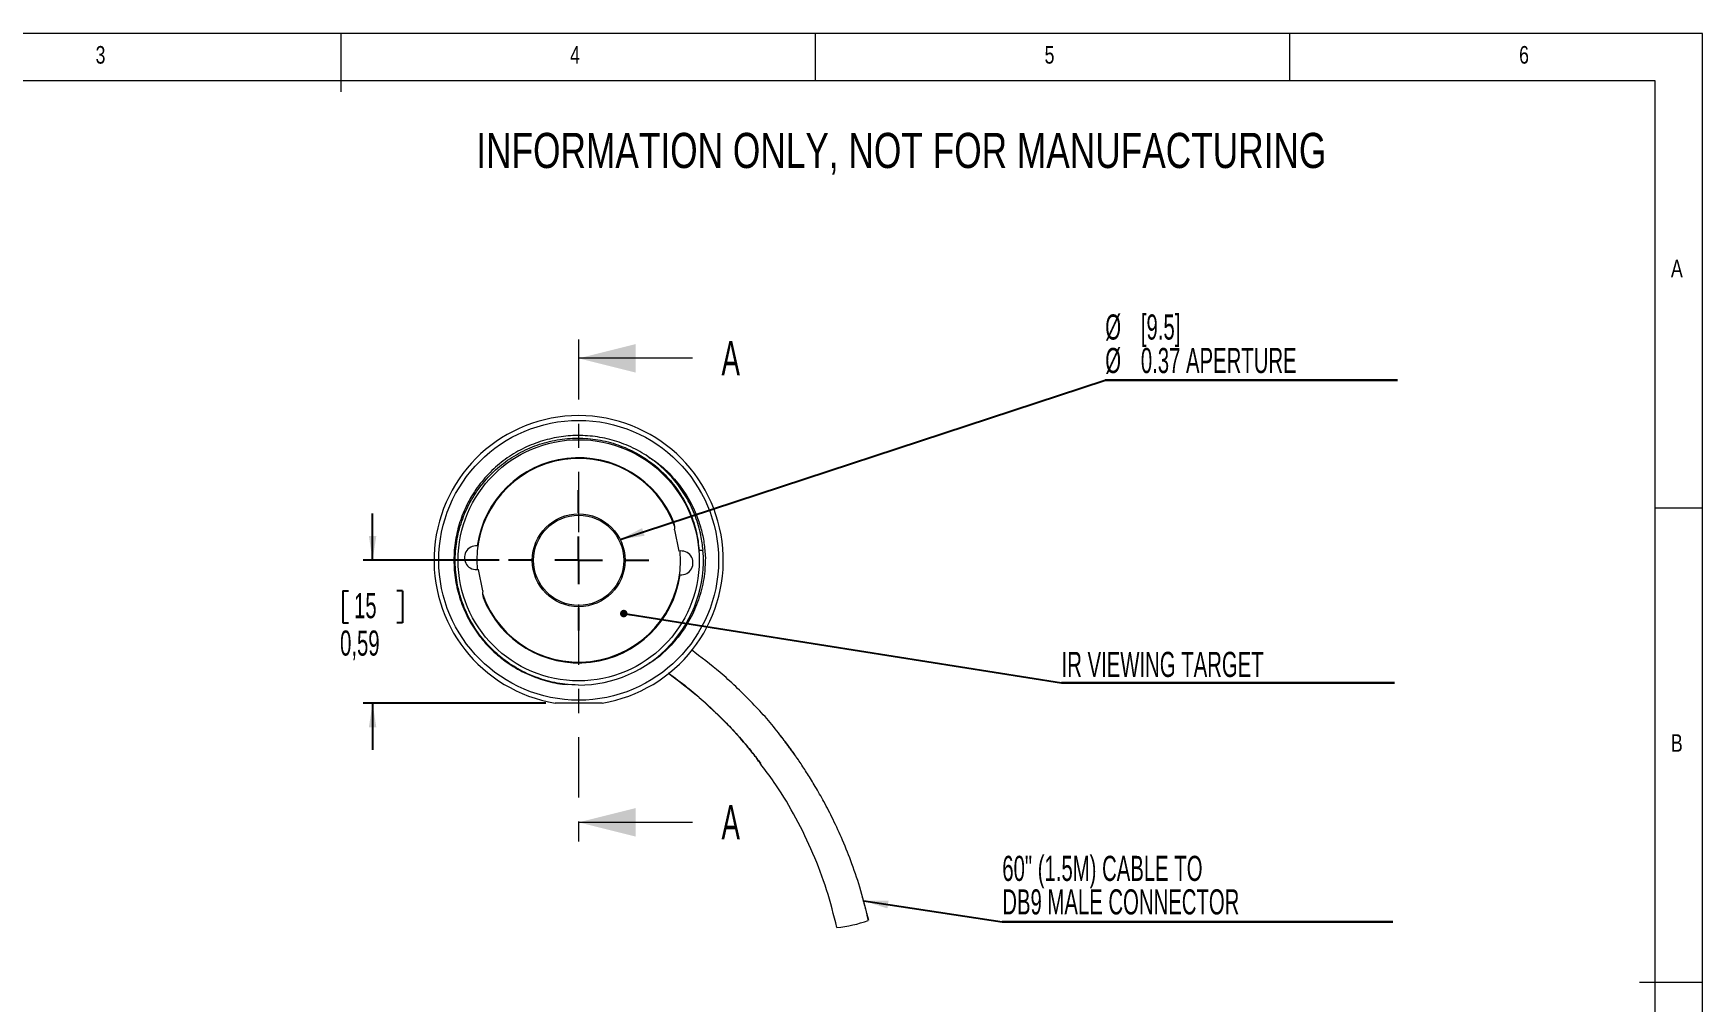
# Model space of a CAD drawing. Header units: inches. Extents: x 0.2 to 11.5, y 0.2 to 8.1.
# Drawn here: x 4.57 to 11.5, y 4.06 to 8.07 of the extents above; entities that cross this region are included whole.
import ezdxf

# ---------------------------------------------------------------- set-up
doc = ezdxf.new("R2010")
doc.units = ezdxf.units.IN
doc.header["$MEASUREMENT"] = 0
doc.linetypes.add('CENTER', pattern=[0.4, 0.25, -0.05, 0.05, -0.05])
doc.layers.add('SLD-0', color=7, linetype='Continuous')
doc.styles.add('SLDTEXTSTYLE0', font='TXT', dxfattribs={"width": 0.75})
doc.styles.add('SLDTEXTSTYLE1', font='TXT', dxfattribs={"width": 0.605})
doc.dimstyles.new('SLDDIMSTYLE0', dxfattribs={"dimtxt": 0.101115, "dimasz": 0.101115, "dimexe": 0, "dimexo": 0.0625, "dimgap": 0.025279, "dimtad": 0, "dimtih": 1, "dimtoh": 1, "dimrnd": 1e-09, "dimzin": 12, "dimdsep": 46, "dimtxsty": 'SLDTEXTSTYLE1', "dimsah": 1, "dimcen": 0.09, "dimadec": 0, "dimazin": 0, "dimtfac": 1, "dimtofl": 0, "dimtmove": 0, "dimatfit": 3, "dimfxl": 1, "dimtolj": 1, "dimtzin": 12, "dimarcsym": 0})
doc.dimstyles.new('SLDDIMSTYLE1', dxfattribs={"dimtxt": 0.101115, "dimasz": 0.101115, "dimexe": 0, "dimexo": 0.0625, "dimgap": 0.025279, "dimtad": 0, "dimtih": 1, "dimtoh": 1, "dimdec": 0, "dimrnd": 1e-09, "dimzin": 0, "dimdsep": 46, "dimtxsty": 'Standard', "dimsah": 1, "dimcen": 0.09, "dimadec": 0, "dimazin": 0, "dimtfac": 1, "dimtdec": 0, "dimtofl": 0, "dimtmove": 0, "dimatfit": 3, "dimfxl": 1, "dimtolj": 1, "dimtzin": 0, "dimarcsym": 0})
doc.dimstyles.new('SLDDIMSTYLE2', dxfattribs={"dimtxt": 0.031112, "dimasz": 0.031112, "dimexe": 0, "dimexo": 0.0625, "dimgap": 0.007778, "dimtad": 0, "dimtih": 1, "dimtoh": 1, "dimdec": 0, "dimrnd": 1e-09, "dimzin": 0, "dimdsep": 46, "dimtxsty": 'Standard', "dimblk1": 'DOT', "dimblk2": 'DOT', "dimsah": 1, "dimcen": 0.09, "dimadec": 0, "dimazin": 0, "dimtfac": 1, "dimtdec": 0, "dimtofl": 0, "dimtmove": 0, "dimatfit": 3, "dimldrblk": 'DOT', "dimfxl": 1, "dimtolj": 1, "dimtzin": 0, "dimarcsym": 0})

# ---------------------------------------------------------------- blocks, each defined once
blk = doc.blocks.new('*D5')
at = {"layer": 'SLD-0'}
for p, q in [((5.9785, 5.8855), (5.9785, 6.08)), ((6.5031, 5.8855), (5.9391, 5.8855)), ((5.8551, 5.7587), (5.8551, 5.6268)), ((5.8551, 5.7587), (5.8783, 5.7587)), ((6.1019, 5.7587), (6.0788, 5.7587)), ((6.1019, 5.7587), (6.1019, 5.6268)), ((5.8551, 5.6268), (5.8783, 5.6268)), ((6.1019, 5.6268), (6.0788, 5.6268)), ((6.6972, 5.2934), (5.9391, 5.2934)), ((5.9785, 5.2934), (5.9785, 5.099))]:
    blk.add_line(p, q, dxfattribs=at)
for points in [[(5.9785, 5.8855), (5.9941, 5.9867), (5.963, 5.9867)], [(5.9785, 5.2934), (5.963, 5.1923), (5.9941, 5.1923)]]:
    blk.add_solid(points, dxfattribs=at)
at = {"layer": 'SLD-0', "char_height": 0.10417, "attachment_point": 1, "style": 'SLDTEXTSTYLE1'}
for s, insert in [('15', (5.9014, 5.7495)), ('0,59', (5.8436, 5.5943))]:
    blk.add_mtext(s, dxfattribs=dict(at, insert=insert))
blk = doc.blocks.new('SW_NOTE_4')
at = {"layer": 'SLD-0', "color": 0}
for p, q in [((0, 0), (1.2123, 0)), ((1.2123, 0), (0, 0)), ((0, 0), (1.2123, 0)), ((1.2123, 0), (0, 0)), ((0, 0), (1.2123, 0)), ((1.2123, 0), (0, 0))]:
    blk.add_line(p, q, dxfattribs=at)
at = {"layer": 'SLD-0', "color": 0, "attachment_point": 1, "style": 'SLDTEXTSTYLE1'}
for s, insert, char_height in [('%%c', (0, 0.2732), 0.10417), ('[9.5]', (0.1476, 0.2732), 0.10417), ('%%c', (0, 0.1343), 0.10417), ('0.37 APERTURE', (0.1476, 0.1343), 0.104167)]:
    blk.add_mtext(s, dxfattribs=dict(at, insert=insert, char_height=char_height))
blk = doc.blocks.new('SW_NOTE_5')
at = {"layer": 'SLD-0', "color": 0}
for p, q in [((0, 0), (1.3813, 0)), ((1.3813, 0), (0, 0)), ((0, 0), (1.3813, 0)), ((1.3813, 0), (0, 0)), ((0, 0), (1.3813, 0)), ((1.3813, 0), (0, 0))]:
    blk.add_line(p, q, dxfattribs=at)
at = {"layer": 'SLD-0', "color": 0, "insert": (0.0002, 0.1285), "char_height": 0.104167, "attachment_point": 1, "style": 'SLDTEXTSTYLE1'}
blk.add_mtext('IR VIEWING TARGET', dxfattribs=at)
blk = doc.blocks.new('_DOT')
at = {"color": 0, "linetype": 'ByBlock', "lineweight": -2}
blk.add_line((-0.5, 0), (-1, 0), dxfattribs=at)
at = {"color": 0, "linetype": 'ByBlock', "const_width": 0.5}
blk.add_lwpolyline([(-0.25, 0, 1), (0.25, 0, 1)], format="xyb", close=True, dxfattribs=at)
blk = doc.blocks.new('SW_NOTE_6')
at = {"layer": 'SLD-0', "color": 0}
for p, q in [((0, 0), (1.6202, 0)), ((1.6202, 0), (0, 0)), ((0, 0), (1.6202, 0)), ((1.6202, 0), (0, 0)), ((0, 0), (1.6202, 0)), ((1.6202, 0), (0, 0))]:
    blk.add_line(p, q, dxfattribs=at)
at = {"layer": 'SLD-0', "color": 0, "char_height": 0.104167, "attachment_point": 1, "style": 'SLDTEXTSTYLE1'}
for s, insert in [('60" (1.5M) CABLE TO', (0, 0.2732)), ('DB9 MALE CONNECTOR', (0, 0.1343))]:
    blk.add_mtext(s, dxfattribs=dict(at, insert=insert))
blk = doc.blocks.new('SW_CENTERMARKSYMBOL_0')
at = {"layer": 'SLD-0', "color": 0}
for p, q in [((0, 0.1969), (0, 0.2909)), ((0, 0), (0, 0.0984)), ((-0.1969, 0), (-0.2909, 0)), ((0, 0), (-0.0984, 0)), ((0, 0), (0, -0.0984)), ((0, 0), (0.0984, 0)), ((0.1969, 0), (0.2909, 0)), ((0, -0.1969), (0, -0.2909))]:
    blk.add_line(p, q, dxfattribs=at)

msp = doc.modelspace()

# ---------------------------------------------------------------- linework, layer by layer
at = {"color": 7, "linetype": 'Continuous', "lineweight": 0}
for p, q in [((11.4961, 8.0709), (0.1969, 8.0709)), ((5.8465, 8.0709), (5.8465, 7.8284)), ((7.815, 8.0709), (7.815, 7.874)), ((9.7835, 7.874), (9.7835, 8.0709)), ((11.4961, 3.0413), (11.4961, 8.0709)), ((11.2992, 7.874), (0.3937, 7.874)), ((11.2992, 2.124), (11.2992, 7.874)), ((7.3059, 6.7232), (6.8334, 6.7232)), ((11.2992, 6.1024), (11.4961, 6.1024)), ((7.3059, 4.7985), (6.8334, 4.7985)), ((11.4961, 4.1339), (11.2339, 4.1339))]:
    msp.add_line(p, q, dxfattribs=at)
at = {"color": 7, "linetype": 'CENTER', "lineweight": 0}
msp.add_line((6.8334, 6.8019), (6.8334, 4.7198), dxfattribs=at)
at = {"color": 7, "linetype": 'Continuous', "lineweight": 15}
for p, q in [((7.2315, 6.0119), (7.2494, 5.9232)), ((6.4151, 5.945), (6.4124, 5.9453)), ((6.4353, 5.7592), (6.4175, 5.8479)), ((7.2517, 5.8261), (7.2544, 5.8258))]:
    msp.add_line(p, q, dxfattribs=at)
for radius in [0.5803, 0.5002, 0.1925, 0.187]:
    msp.add_circle((6.8334, 5.8855), radius, dxfattribs=at)
for centre, radius, start, end in [((6.8334, 5.8855), 0.6, 279.29258, 260.70742), ((6.8334, 5.8855), 0.4252, 21.28578, 171.92508), ((6.8334, 5.8855), 0.4225, 19.08481, 103.43832), ((6.8334, 5.8855), 0.4225, 103.43832, 185.20656), ((7.1835, 6.0227), 0.0492, 347.29538, 20.43375), ((6.4084, 5.8962), 0.0492, 85.24266, 280.67109), ((6.8334, 5.8855), 0.4225, 199.08481, 4.98658), ((6.8334, 5.8855), 0.5175, 269.87573, 4.67219), ((7.2585, 5.8749), 0.0492, 265.24266, 100.67109), ((6.8334, 5.8855), 0.4252, 201.28578, 351.92508), ((6.4834, 5.7484), 0.0492, 167.29538, 200.43376), ((7.8388, 4.9674), 0.6088, 276.21557, 288.803)]:
    msp.add_arc(centre, radius, start, end, dxfattribs=at)
for points, knots in [([(7.3492, 5.9277), (7.3469, 5.9478), (7.3413, 5.9954), (7.3199, 6.0679), (7.2853, 6.1421), (7.2403, 6.2086), (7.1859, 6.2672), (7.1225, 6.3173), (7.0507, 6.3576), (6.9728, 6.3862), (6.8916, 6.402), (6.8103, 6.4046), (6.7308, 6.3948), (6.6538, 6.3731), (6.5798, 6.3391), (6.5111, 6.2932), (6.4502, 6.2366), (6.3996, 6.1717), (6.3606, 6.1009), (6.3332, 6.0259), (6.3175, 5.9471), (6.3141, 5.8652), (6.3239, 5.7829), (6.3468, 5.7032), (6.3816, 5.629), (6.4266, 5.5625), (6.4809, 5.5038), (6.5443, 5.4538), (6.6161, 5.4132), (6.6941, 5.3856), (6.7522, 5.3717), (6.7836, 5.371), (6.7874, 5.3709)], [0, 0, 0, 0, 0.025838, 0.061159, 0.096032, 0.130042, 0.163423, 0.197764, 0.232835, 0.268206, 0.303426, 0.338055, 0.371696, 0.405337, 0.439966, 0.475186, 0.510557, 0.545628, 0.579969, 0.61335, 0.647361, 0.682234, 0.717554, 0.752875, 0.787748, 0.821759, 0.85514, 0.889481, 0.924551, 0.959923, 0.995143, 1, 1, 1, 1]), ([(6.8323, 5.368), (6.8137, 5.3688), (6.7665, 5.3707), (6.6915, 5.3865), (6.6104, 5.4177), (6.5355, 5.462), (6.4697, 5.518), (6.414, 5.5839), (6.3701, 5.6584), (6.339, 5.7394), (6.3222, 5.8246), (6.3198, 5.9109), (6.3318, 5.9964), (6.358, 6.0785), (6.3974, 6.1551), (6.4491, 6.2238), (6.5115, 6.2828), (6.5827, 6.3306), (6.6609, 6.3657), (6.7439, 6.3872), (6.8292, 6.3946), (6.9143, 6.3876), (6.9969, 6.3663), (7.0751, 6.3316), (7.1463, 6.2841), (7.2083, 6.2257), (7.2595, 6.1579), (7.2982, 6.0826), (7.324, 6.0046), (7.3303, 5.9515), (7.3333, 5.9264)], [0, 0, 0, 0, 0.023671, 0.060076, 0.097007, 0.133938, 0.170343, 0.206597, 0.24327, 0.279944, 0.316617, 0.35329, 0.38944, 0.426025, 0.462608, 0.498587, 0.535002, 0.571417, 0.607313, 0.643701, 0.680087, 0.715841, 0.751998, 0.788155, 0.824311, 0.860468, 0.896112, 0.93201, 0.967909, 1, 1, 1, 1]), ([(7.1243, 6.3133), (7.1392, 6.3037), (7.1784, 6.2783), (7.232, 6.2238), (7.284, 6.1539), (7.3194, 6.0836), (7.3416, 6.0175), (7.3547, 5.9577), (7.3575, 5.917), (7.3589, 5.8967)], [0, 0, 0, 0, 0.106799, 0.281875, 0.456965, 0.631382, 0.754114, 0.877268, 1, 1, 1, 1]), ([(7.3589, 5.8967), (7.3585, 5.8781), (7.3573, 5.8299), (7.3425, 5.7531), (7.3121, 5.6694), (7.2677, 5.5921), (7.2108, 5.5249), (7.162, 5.4796), (7.1306, 5.4614), (7.1242, 5.4576)], [0, 0, 0, 0, 0.1075977, 0.2782968, 0.4489793, 0.6197342, 0.790489, 0.956832, 1, 1, 1, 1]), ([(7.3333, 5.9264), (7.3353, 5.9266), (7.3406, 5.927), (7.3459, 5.9274), (7.3492, 5.9277)], [0, 0, 0, 0, 0.376708, 1, 1, 1, 1]), ([(7.6903, 5.1312), (7.681, 5.1442), (7.6377, 5.2044), (7.5479, 5.3017), (7.428, 5.4178), (7.3412, 5.4834), (7.3008, 5.5139)], [0, 0, 0, 0, 0.087529, 0.4053093, 0.7230918, 1, 1, 1, 1]), ([(7.5939, 5.0332), (7.5815, 5.0506), (7.5377, 5.1118), (7.4502, 5.2074), (7.3335, 5.3198), (7.2473, 5.3848), (7.2042, 5.4173)], [0, 0, 0, 0, 0.1164239, 0.4109507, 0.7054796, 1, 1, 1, 1]), ([(7.2054, 5.418), (7.2314, 5.3987), (7.2811, 5.362), (7.3485, 5.3047), (7.4071, 5.2503), (7.4616, 5.1949), (7.5107, 5.1405), (7.552, 5.0908), (7.5746, 5.0614), (7.5837, 5.0495)], [0, 0, 0, 0, 0.182642, 0.349241, 0.499799, 0.634317, 0.788734, 0.914699, 1, 1, 1, 1]), ([(6.9303, 5.2934), (6.8985, 5.2934), (6.8503, 5.2934), (6.7854, 5.2934), (6.7528, 5.2934), (6.7365, 5.2934)], [0, 0, 0, 0, 0.493278, 0.746628, 1, 1, 1, 1]), ([(7.6915, 5.1321), (7.6848, 5.1409), (7.6761, 5.1523), (7.667, 5.1634), (7.6648, 5.166)], [0, 0, 0, 0, 0.765809, 1, 1, 1, 1]), ([(8.0361, 4.3913), (8.026, 4.4327), (8.0065, 4.5121), (7.9693, 4.623), (7.9304, 4.7214), (7.891, 4.8074), (7.8527, 4.8815), (7.8169, 4.9446), (7.7837, 4.9985), (7.753, 5.0457), (7.7242, 5.0881), (7.7051, 5.114), (7.696, 5.1264)], [0, 0, 0, 0, 0.1569278, 0.3001826, 0.429762, 0.5456617, 0.6478798, 0.7364167, 0.8121583, 0.8807533, 0.9433146, 1, 1, 1, 1]), ([(7.9047, 4.3621), (7.8915, 4.4144), (7.8649, 4.5191), (7.8074, 4.6707), (7.7368, 4.8164), (7.6657, 4.938), (7.6135, 5.0072), (7.5939, 5.0332)], [0, 0, 0, 0, 0.217166, 0.434338, 0.651508, 0.868677, 1, 1, 1, 1])]:
    msp.add_open_spline(points, degree=3, knots=knots, dxfattribs=at)
for points in [[(7.6947, 5.1252), (7.6903, 5.1312)], [(7.696, 5.1264), (7.6915, 5.1321)], [(7.7515, 5.0476), (7.6947, 5.1252)], [(7.5837, 5.0495), (7.5877, 5.0444)], [(8.0372, 4.3921), (8.0107, 4.4886)]]:
    msp.add_open_spline(points, degree=1, dxfattribs=at)
at = {"color": 7, "linetype": 'Continuous', "lineweight": 0}
for points in [[(6.8334, 6.7232), (7.0696, 6.6641), (7.0696, 6.7822)], [(6.8334, 4.7985), (7.0696, 4.7395), (7.0696, 4.8576)]]:
    msp.add_solid(points, dxfattribs=at)

# ---------------------------------------------------------------- block references
at = {"layer": 'SLD-0'}
for name, p in [('SW_NOTE_4', (9.018, 6.632)), ('SW_CENTERMARKSYMBOL_0', (6.8334, 5.8855)), ('SW_NOTE_5', (8.8367, 5.3773)), ('SW_NOTE_6', (8.5908, 4.3866))]:
    msp.add_blockref(name, p, dxfattribs=at)

# ---------------------------------------------------------------- texts
at = {"color": 7, "linetype": 'Continuous', "lineweight": 0, "char_height": 0.0729, "attachment_point": 1, "style": 'SLDTEXTSTYLE0'}
for s, insert in [('3', (4.8294, 8.0184)), ('4', (6.7979, 8.0184)), ('5', (8.7664, 8.0184)), ('6', (10.7349, 8.0184)), ('A', (11.3648, 7.1326)), ('B', (11.3648, 5.1641))]:
    msp.add_mtext(s, dxfattribs=dict(at, insert=insert))
at = {"color": 7, "linetype": 'Continuous', "char_height": 0.1416, "attachment_point": 1, "style": 'SLDTEXTSTYLE1'}
for insert in [(7.426, 6.7946), (7.426, 4.8699)]:
    msp.add_mtext('A', dxfattribs=dict(at, insert=insert))
at = {"layer": 'SLD-0', "insert": (6.4087, 7.6583), "char_height": 0.145833, "attachment_point": 1, "style": 'SLDTEXTSTYLE0'}
msp.add_mtext('INFORMATION ONLY, NOT FOR MANUFACTURING', dxfattribs=at)

# ---------------------------------------------------------------- dimensions: what is measured, and where the dimension line sits
at = {"layer": 'SLD-0'}
dim = msp.add_linear_dim(base=(5.9785, 5.8855), p1=(6.7365, 5.2934), p2=(6.5425, 5.8855), angle=90, dimstyle='SLDDIMSTYLE0', dxfattribs=at)
dim.commit()
dim.dimension.update_dxf_attribs({"geometry": '*D5', "text_midpoint": (5.9785, 5.6152), "dimtype": 160})

# ---------------------------------------------------------------- leaders
for points, dimstyle in [([(7.0056, 5.9717), (9.018, 6.632)], 'SLDDIMSTYLE1'), ([(7.0205, 5.6646), (8.8367, 5.3773)], 'SLDDIMSTYLE2'), ([(8.0168, 4.4729), (8.5908, 4.3866)], 'SLDDIMSTYLE1')]:
    msp.add_leader(points, dimstyle=dimstyle, dxfattribs=at)

doc.saveas('drawing.dxf')
